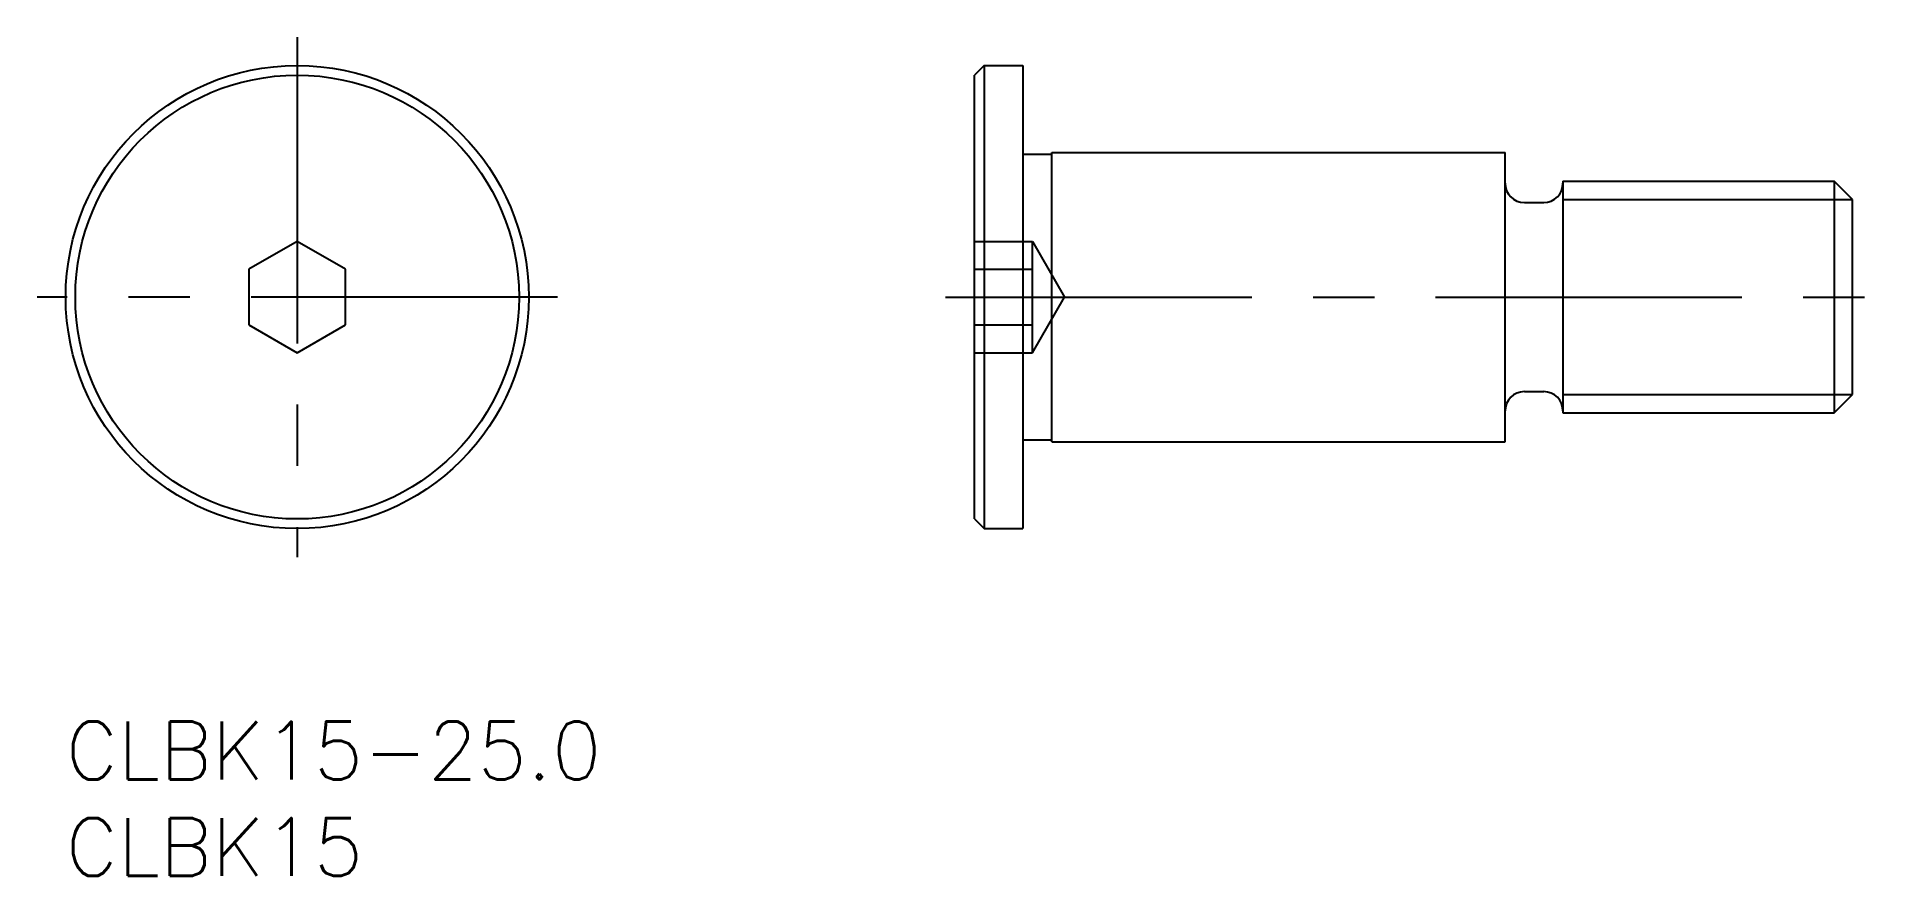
# Model space of a CAD drawing. Extents: x -1.5 to 94.6, y -8 to 35.5.
import ezdxf

# ---------------------------------------------------------------- set-up
doc = ezdxf.new("R2010")
doc.units = 0
doc.header["$LTSCALE"] = 0.5
doc.linetypes.add('CENTER', pattern=[50.8, 31.75, -6.35, 6.35, -6.35])
doc.linetypes.add('DASHED', pattern=[19.05, 12.7, -6.35])
for name, color, linetype in [('MSM_CENTER', 1, 'CENTER'), ('MSM_CONTINUOUS', 7, 'CONTINUOUS'), ('MSM_DASHED', 4, 'DASHED'), ('MSM_NARROW', 5, 'CONTINUOUS'), ('MSM_PART_NUMBER', 7, 'CONTINUOUS')]:
    doc.layers.add(name, color=color, linetype=linetype)
doc.styles.get("Standard").update_dxf_attribs({"font": 'txt.shx', "height": 3, "bigfont": 'bigfont.shx'})

# ---------------------------------------------------------------- blocks, each defined once
blk = doc.blocks.new('*U8')
at = {"layer": 'MSM_PART_NUMBER'}
blk.add_text('CLBK15-25.0', height=3, dxfattribs=at).set_placement((0, -3))
blk = doc.blocks.new('*U9')
at = {"layer": 'MSM_PART_NUMBER'}
blk.add_text('CLBK15', height=3, dxfattribs=at).set_placement((0, -8))

msp = doc.modelspace()

# ---------------------------------------------------------------- linework, layer by layer
at = {"layer": 'MSM_CENTER'}
for p, q in [((12, 35.474), (12, 8.526)), ((25.484, 22), (-1.484, 22)), ((45.611, 22), (94.609, 22))]:
    msp.add_line(p, q, dxfattribs=at)
at = {"layer": 'MSM_CONTINUOUS'}
for p, q in [((47.611, 34), (47.111, 33.5)), ((47.611, 34), (47.611, 10)), ((47.611, 34), (49.611, 34)), ((49.611, 34), (49.611, 10)), ((47.111, 10.5), (47.111, 33.5)), ((49.611, 29.4), (51.111, 29.4)), ((51.111, 29.5), (74.611, 29.5)), ((51.111, 14.5), (51.111, 29.5)), ((74.611, 14.5), (74.611, 29.5)), ((77.611, 28), (77.611, 16)), ((77.611, 28), (91.664, 28)), ((91.664, 28), (91.664, 16)), ((92.611, 27.053), (91.664, 28)), ((92.611, 16.947), (92.611, 27.053)), ((75.611, 26.9), (76.611, 26.9)), ((12, 24.887), (9.5, 23.443)), ((14.5, 23.443), (12, 24.887)), ((9.5, 23.443), (9.5, 20.557)), ((14.5, 20.557), (14.5, 23.443)), ((9.5, 20.557), (12, 19.113)), ((12, 19.113), (14.5, 20.557)), ((75.611, 17.1), (76.611, 17.1)), ((91.664, 16), (92.611, 16.947)), ((77.611, 16), (91.664, 16)), ((49.611, 14.6), (51.111, 14.6)), ((51.111, 14.5), (74.611, 14.5)), ((47.111, 10.5), (47.611, 10)), ((47.611, 10), (49.611, 10))]:
    msp.add_line(p, q, dxfattribs=at)
for radius in [12, 11.5]:
    msp.add_circle((12, 22), radius, dxfattribs=at)
for centre, start, end in [((75.611, 27.9), 180, 270), ((76.611, 27.9), 270, 0), ((75.611, 16.1), 90, 180), ((76.611, 16.1), 0, 90)]:
    msp.add_arc(centre, 1, start, end, dxfattribs=at)
at = {"layer": 'MSM_DASHED'}
for p, q in [((47.111, 24.887), (50.111, 24.887)), ((50.111, 24.887), (51.778, 22)), ((50.111, 19.113), (50.111, 24.887)), ((47.111, 23.443), (50.111, 23.443)), ((50.111, 19.113), (51.778, 22)), ((47.111, 20.557), (50.111, 20.557)), ((47.111, 19.113), (50.111, 19.113))]:
    msp.add_line(p, q, dxfattribs=at)
at = {"layer": 'MSM_NARROW'}
for p, q in [((77.611, 27.053), (92.611, 27.053)), ((77.611, 16.947), (92.611, 16.947))]:
    msp.add_line(p, q, dxfattribs=at)

# ---------------------------------------------------------------- block references
at = {"layer": 'MSM_CONTINUOUS'}
for name in ['*U8', '*U9']:
    msp.add_blockref(name, (0, 0), dxfattribs=at)

doc.saveas('drawing.dxf')
